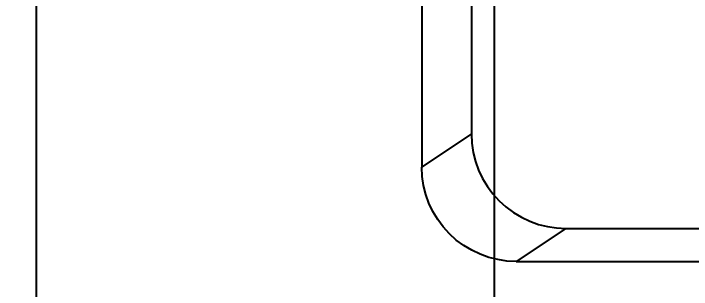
# Model space of a CAD drawing. Header units: millimetres. Extents: x 632 to 3922, y 1402 to 2001.
# Drawn here: x 3567.92 to 3591.6, y 1942.6 to 1952.24 of the extents above; entities that cross this region are included whole.
import ezdxf

# ---------------------------------------------------------------- set-up
doc = ezdxf.new("R2010")
doc.units = ezdxf.units.MM
for name, color, linetype in [('1', 1, 'Continuous'), ('7', 7, 'Continuous'), ('8', 8, 'Continuous'), ('DIM', 7, 'Continuous')]:
    doc.layers.add(name, color=color, linetype=linetype)
doc.styles.add('SY', font='romans.shx', dxfattribs={"width": 0.85, "height": 3, "bigfont": 'ghs.shx'})
doc.dimstyles.new('BaseStyle', dxfattribs={"dimtxt": 3, "dimasz": 2, "dimexe": 0.6, "dimexo": 0, "dimgap": 1, "dimtad": 1, "dimdsep": 46, "dimtxsty": 'SY', "dimcen": 0, "dimclrd": 3, "dimclre": 3, "dimclrt": 7, "dimaunit": 1, "dimazin": 0, "dimtfac": 1, "dimtmove": 0, "dimatfit": 3, "dimfxl": 1, "dimtolj": 1, "dimtzin": 0, "dimarcsym": 0})

# ---------------------------------------------------------------- blocks, each defined once
blk = doc.blocks.new('*D814')
at = {"layer": 'Defpoints', "color": 0}
for p in [(3613.708, 1963.728), (3546.708, 1931.228), (3634.708, 1931.228)]:
    blk.add_point(p, dxfattribs=at)
at = {"layer": 'DIM', "color": 3, "lineweight": -2}
blk.add_line((3546.708, 1931.228), (3643.479, 1931.228), dxfattribs=at)
at = {"layer": 'DIM', "color": 7, "insert": (3639.594, 1933.728), "char_height": 3, "attachment_point": 5, "style": 'SY', "bg_fill": 3, "box_fill_scale": 1.1, "bg_fill_color": 256, "bg_fill_true_color": 13158600, "bg_fill_transparency": 0}
blk.add_mtext('\\A1;32.5', dxfattribs=at)
blk = doc.blocks.new('*D821')
at = {"layer": 'Defpoints', "color": 0}
for p in [(3584.708, 1962.272), (3568.708, 1931.228), (3568.708, 1923.165)]:
    blk.add_point(p, dxfattribs=at)
at = {"layer": 'DIM', "color": 3, "lineweight": -2}
for p, q in [((3584.708, 1962.272), (3584.708, 1922.565)), ((3568.708, 1931.228), (3568.708, 1922.565)), ((3582.708, 1923.165), (3570.708, 1923.165))]:
    blk.add_line(p, q, dxfattribs=at)
at = {"layer": 'DIM', "color": 3}
for points in [[(3570.708, 1923.498), (3570.708, 1922.832), (3568.708, 1923.165)], [(3582.708, 1922.832), (3582.708, 1923.498), (3584.708, 1923.165)]]:
    blk.add_solid(points, dxfattribs=at)
at = {"layer": 'DIM', "color": 7, "insert": (3576.708, 1925.665), "char_height": 3, "attachment_point": 5, "style": 'SY', "bg_fill": 3, "box_fill_scale": 1.1, "bg_fill_color": 256, "bg_fill_true_color": 13158600, "bg_fill_transparency": 0}
blk.add_mtext('\\A1;16', dxfattribs=at)

msp = doc.modelspace()

# ---------------------------------------------------------------- linework, layer by layer
at = {"layer": '1'}
msp.add_line((3568.708, 1998.703), (3568.708, 1815.969), dxfattribs=at)
at = {"layer": '7'}
for p, q in [((3582.182, 1955.626), (3582.182, 1946.872)), ((3583.917, 1955.116), (3583.917, 1948.028)), ((3587.215, 1944.732), (3599.558, 1944.732)), ((3585.481, 1943.576), (3599.558, 1943.576))]:
    msp.add_line(p, q, dxfattribs=at)
for points in [[(3583.917, 1948.028, 0), (3583.933, 1947.705, 0), (3583.98, 1947.385, 0), (3584.059, 1947.071, 0), (3584.168, 1946.766, 0), (3584.306, 1946.473, 0), (3584.473, 1946.196, 0), (3584.666, 1945.936, 0), (3584.883, 1945.696, 0), (3585.123, 1945.479, 0), (3585.383, 1945.286, 0), (3585.661, 1945.12, 0), (3585.954, 1944.982, 0), (3586.259, 1944.873, 0), (3586.572, 1944.795, 0), (3586.892, 1944.748, 0), (3587.215, 1944.732, 0)], [(3585.481, 1943.576, 0), (3585.158, 1943.592, 0), (3584.838, 1943.639, 0), (3584.524, 1943.718, 0), (3584.219, 1943.827, 0), (3583.927, 1943.965, 0), (3583.649, 1944.131, 0), (3583.389, 1944.323, 0), (3583.149, 1944.54, 0), (3582.931, 1944.78, 0), (3582.738, 1945.04, 0), (3582.572, 1945.318, 0), (3582.433, 1945.61, 0), (3582.324, 1945.915, 0), (3582.246, 1946.229, 0), (3582.198, 1946.549, 0), (3582.182, 1946.872, 0)]]:
    msp.add_polyline3d(points, dxfattribs=at)
at = {"layer": '8'}
for p, q in [((3582.182, 1946.872), (3583.917, 1948.028)), ((3587.215, 1944.732), (3585.481, 1943.576))]:
    msp.add_line(p, q, dxfattribs=at)

# ---------------------------------------------------------------- next in the draw order: dimensions: what is measured, and where the dimension line sits
at = {"layer": 'DIM'}
dim = msp.add_ordinate_dim(feature_location=(3546.708, 1931.228), offset=(88, 0), dtype=0, origin=(3613.708, 1963.728), dimstyle='BaseStyle', override={"dimtfill": 1}, dxfattribs=at)
dim.commit()
dim.dimension.update_dxf_attribs({"geometry": '*D814', "text_midpoint": (3639.594, 1933.728)})

# ---------------------------------------------------------------- next in the draw order: dimensions: what is measured, and where the dimension line sits
dim = msp.add_linear_dim(base=(3568.708, 1923.165), p1=(3584.708, 1962.272), p2=(3568.708, 1931.228), dimstyle='BaseStyle', override={"dimtfill": 1}, dxfattribs=at)
dim.commit()
dim.dimension.update_dxf_attribs({"geometry": '*D821', "text_midpoint": (3576.708, 1925.665)})

doc.saveas('drawing.dxf')
